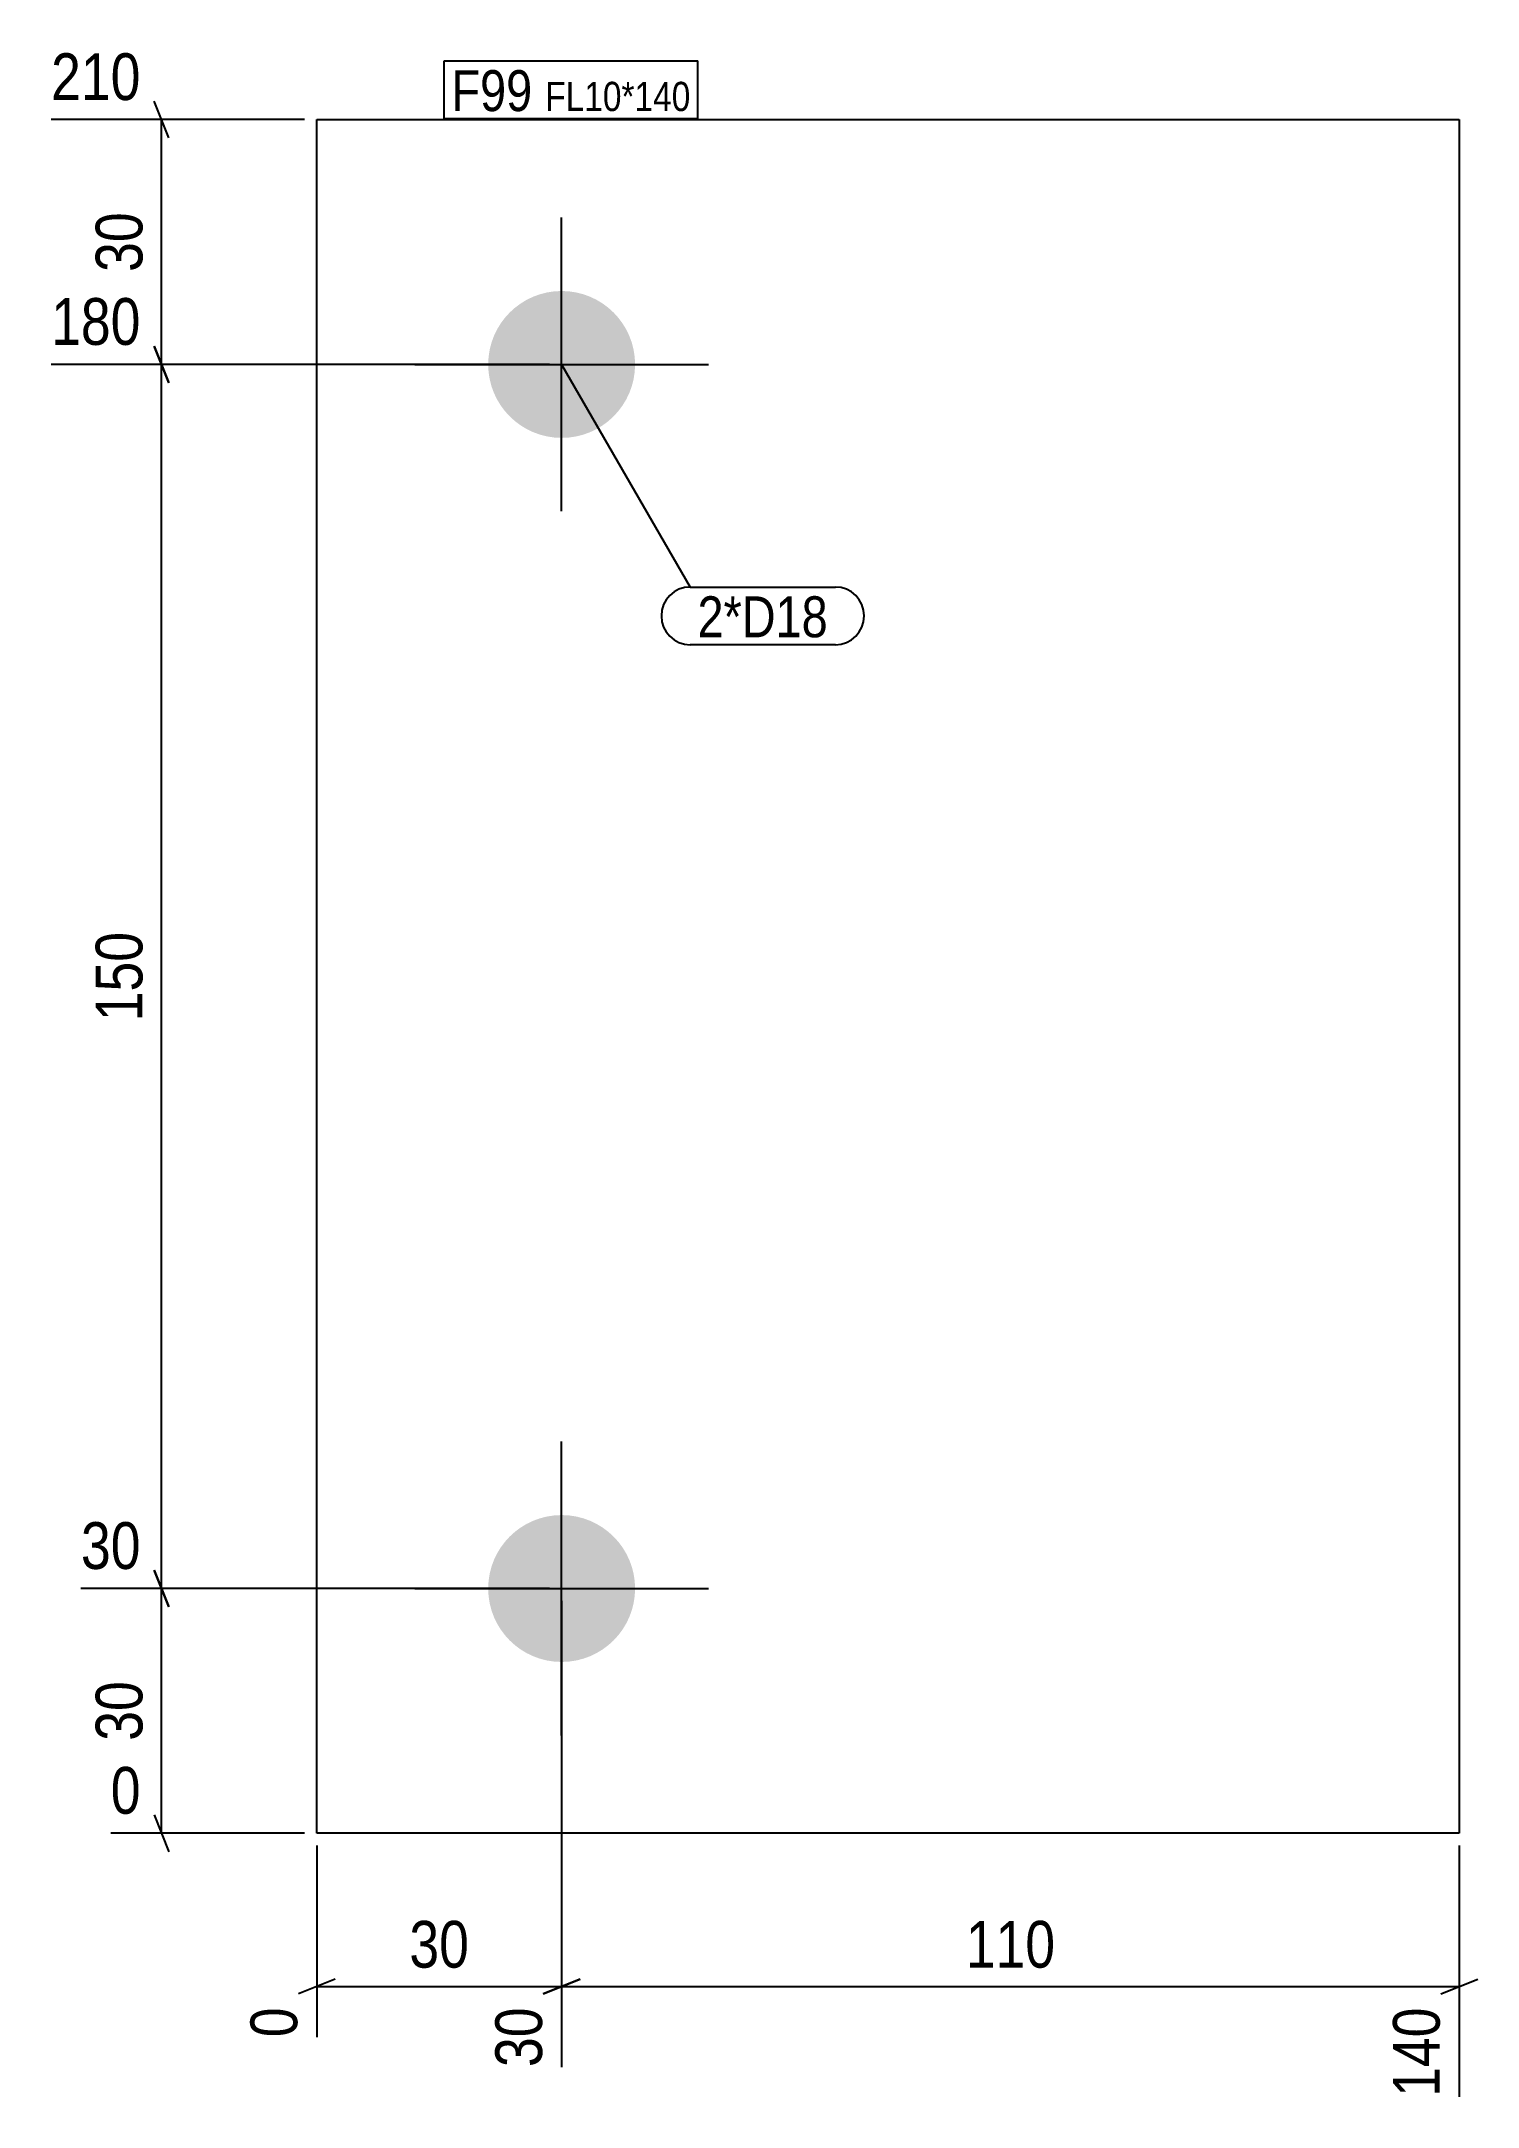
# Model space of a CAD drawing. Header units: millimetres. Extents: x 3 to 179, y 3 to 256.
import ezdxf

# ---------------------------------------------------------------- set-up
doc = ezdxf.new("R2010")
doc.units = ezdxf.units.MM
for name, color, linetype in [('MÅLSÆTNING', 7, 'Continuous'), ('STÅL', 7, 'Continuous'), ('TEKST', 7, 'Continuous')]:
    doc.layers.add(name, color=color, linetype=linetype)
doc.styles.add('Arial Narrow', font='ARIALN.TTF', dxfattribs={"height": 0.2})

msp = doc.modelspace()

# ---------------------------------------------------------------- hatches: boundary and pattern name
at = {"layer": 'STÅL', "linetype": 'Continuous'}
for points in [[(67.06, 225.8, -1), (67.06, 207.8, -1)], [(67.06, 75.8, -1), (67.06, 57.8, -1)]]:
    msp.add_hatch(color=3, dxfattribs=at).paths.add_polyline_path(points)

# ---------------------------------------------------------------- linework, layer by layer
at = {"layer": 'MÅLSÆTNING', "color": 7, "linetype": 'Continuous'}
for p, q in [((18.92, 244.55), (17.12, 249.05)), ((35.56, 246.8), (4.5, 246.8)), ((18.02, 216.8), (18.02, 246.8)), ((17.12, 219.05), (18.92, 214.55)), ((18.92, 214.55), (17.12, 219.05)), ((65.56, 216.8), (4.5, 216.8)), ((65.56, 216.8), (4.5, 216.8)), ((18.02, 66.8), (18.02, 216.8)), ((18.92, 64.55), (17.12, 69.05)), ((65.56, 66.8), (8.16, 66.8)), ((18.02, 36.8), (18.02, 66.8)), ((67.06, 65.3), (67.06, 8.16)), ((67.06, 65.3), (67.06, 8.16)), ((17.12, 39.05), (18.92, 34.55)), ((35.56, 36.8), (11.81, 36.8)), ((37.06, 35.3), (37.06, 11.81)), ((177.06, 35.3), (177.06, 4.5)), ((39.31, 18.92), (34.81, 17.12)), ((37.06, 18.02), (67.06, 18.02)), ((69.31, 18.92), (64.81, 17.12)), ((64.81, 17.12), (69.31, 18.92)), ((67.06, 18.02), (177.06, 18.02)), ((174.81, 17.12), (179.31, 18.92))]:
    msp.add_line(p, q, dxfattribs=at)
at = {"layer": 'STÅL', "color": 2, "linetype": 'Continuous'}
for p, q in [((37.06, 36.8), (37.06, 246.8)), ((37.06, 246.8), (177.06, 246.8)), ((177.06, 246.8), (177.06, 36.8)), ((177.06, 36.8), (37.06, 36.8))]:
    msp.add_line(p, q, dxfattribs=at)
at = {"layer": 'STÅL', "color": 3, "linetype": 'Continuous'}
for p, q in [((67.06, 198.8), (67.06, 234.8)), ((49.06, 216.8), (85.06, 216.8)), ((67.06, 48.8), (67.06, 84.8)), ((49.06, 66.8), (85.06, 66.8))]:
    msp.add_line(p, q, dxfattribs=at)

# ---------------------------------------------------------------- wipeouts: each hides what was drawn before it
at = {"color": 0}
msp.add_wipeout([(99.7, 183.37), (99.7, 188.62), (83.71, 188.62), (83.71, 183.37)], dxfattribs=at).dxf.layer = 'TEKST'

# ---------------------------------------------------------------- next in the draw order: wipeouts: each hides what was drawn before it
at = {"color": 0, "linetype": 'Continuous'}
for points in [[(16.67, 248), (16.67, 256.4), (3.3, 256.4), (3.3, 248)], [(16.67, 68), (16.67, 76.4), (6.96, 76.4), (6.96, 68)], [(35.86, 16.67), (27.46, 16.67), (27.46, 10.61), (35.86, 10.61)], [(65.86, 16.67), (57.46, 16.67), (57.46, 6.96), (65.86, 6.96)], [(175.86, 16.67), (167.46, 16.67), (167.46, 3.3), (175.86, 3.3)]]:
    msp.add_wipeout(points, dxfattribs=at).dxf.layer = 'MÅLSÆTNING'
at = {"color": 0}
for points, layer in [([(16.89, 236.65), (8.49, 236.65), (8.49, 226.94), (16.89, 226.94)], 'MÅLSÆTNING'), ([(16.89, 148.48), (8.49, 148.48), (8.49, 135.11), (16.89, 135.11)], 'MÅLSÆTNING'), ([(16.89, 56.65), (8.49, 56.65), (8.49, 46.94), (16.89, 46.94)], 'MÅLSÆTNING'), ([(56.92, 19.14), (56.92, 27.54), (47.2, 27.54), (47.2, 19.14)], 'MÅLSÆTNING'), ([(128.74, 19.14), (128.74, 27.54), (115.38, 27.54), (115.38, 19.14)], 'MÅLSÆTNING'), ([(63.47, 247.85), (63.47, 253.1), (53.56, 253.1), (53.56, 247.85)], 'TEKST'), ([(82.86, 247.85), (82.86, 251.6), (65.05, 251.6), (65.05, 247.85)], 'TEKST'), ([(99.7, 183.37), (99.7, 188.62), (83.71, 188.62), (83.71, 183.37)], 'TEKST')]:
    msp.add_wipeout(points, dxfattribs=at).dxf.layer = layer

# ---------------------------------------------------------------- next in the draw order: linework, layer by layer
at = {"layer": 'MÅLSÆTNING', "color": 7, "linetype": 'Continuous'}
for p, q in [((17.12, 69.05), (18.92, 64.55)), ((65.56, 66.8), (8.16, 66.8))]:
    msp.add_line(p, q, dxfattribs=at)
at = {"layer": 'TEKST', "color": 7, "linetype": 'Continuous'}
for p, q in [((67.06, 216.8), (82.81, 189.52)), ((82.81, 189.52), (100.6, 189.52)), ((82.81, 182.47), (100.6, 182.47))]:
    msp.add_line(p, q, dxfattribs=at)
for centre, start, end in [((82.81, 185.99), 90, 270), ((100.6, 185.99), 270, 90)]:
    msp.add_arc(centre, 3.53, start, end, dxfattribs=at)

# ---------------------------------------------------------------- next in the draw order: texts
at = {"layer": 'MÅLSÆTNING', "color": 3, "linetype": 'Continuous', "style": 'Arial Narrow'}
for s, p in [('210', (4.5, 249.2)), ('30', (8.16, 69.2))]:
    msp.add_text(s, height=5.727, dxfattribs=at).set_placement(p)
at = {"layer": 'MÅLSÆTNING', "color": 3, "style": 'Arial Narrow'}
for s, p in [('30', (15.69, 228.14)), ('150', (15.69, 136.31)), ('30', (15.69, 48.14))]:
    msp.add_text(s, height=5.727, rotation=90.0002, dxfattribs=at).set_placement(p)
for s, p in [('30', (48.4, 20.34)), ('110', (116.58, 20.34))]:
    msp.add_text(s, height=5.727, dxfattribs=at).set_placement(p)
at = {"layer": 'MÅLSÆTNING', "color": 3, "linetype": 'Continuous', "style": 'Arial Narrow'}
for s, height, p in [('0', 5.73, (34.66, 11.81)), ('30', 5.727, (64.66, 8.16)), ('140', 5.727, (174.66, 4.5))]:
    msp.add_text(s, height=height, rotation=90.0002, dxfattribs=at).set_placement(p)
at = {"layer": 'TEKST', "color": 3, "style": 'Arial Narrow'}
msp.add_text('2*D18', height=5.011, dxfattribs=at).set_placement((83.71, 183.37))

# ---------------------------------------------------------------- next in the draw order: wipeouts: each hides what was drawn before it
at = {"color": 0, "linetype": 'Continuous'}
for points in [[(16.67, 218), (16.67, 226.4), (3.3, 226.4), (3.3, 218)], [(16.67, 38), (16.67, 46.4), (10.61, 46.4), (10.61, 38)]]:
    msp.add_wipeout(points, dxfattribs=at).dxf.layer = 'MÅLSÆTNING'
at = {"color": 0}
for points in [[(63.47, 247.85), (63.47, 253.1), (53.56, 253.1), (53.56, 247.85)], [(82.86, 247.85), (82.86, 251.6), (65.05, 251.6), (65.05, 247.85)]]:
    msp.add_wipeout(points, dxfattribs=at).dxf.layer = 'TEKST'

# ---------------------------------------------------------------- next in the draw order: linework, layer by layer
at = {"layer": 'TEKST', "color": 7, "linetype": 'Continuous'}
for p, q in [((52.66, 254), (83.76, 254)), ((52.66, 246.95), (52.66, 254)), ((83.76, 246.95), (83.76, 254)), ((52.66, 246.95), (83.76, 246.95))]:
    msp.add_line(p, q, dxfattribs=at)

# ---------------------------------------------------------------- next in the draw order: texts
at = {"layer": 'MÅLSÆTNING', "color": 3, "linetype": 'Continuous', "style": 'Arial Narrow'}
for s, height, p in [('180', 5.727, (4.5, 219.2)), ('0', 5.73, (11.81, 39.2))]:
    msp.add_text(s, height=height, dxfattribs=at).set_placement(p)
at = {"layer": 'TEKST', "color": 3, "style": 'Arial Narrow'}
for s, height, p in [('F99', 5.011, (53.56, 247.85)), ('FL10*140', 3.579, (65.05, 247.85))]:
    msp.add_text(s, height=height, dxfattribs=at).set_placement(p)

doc.saveas('drawing.dxf')
